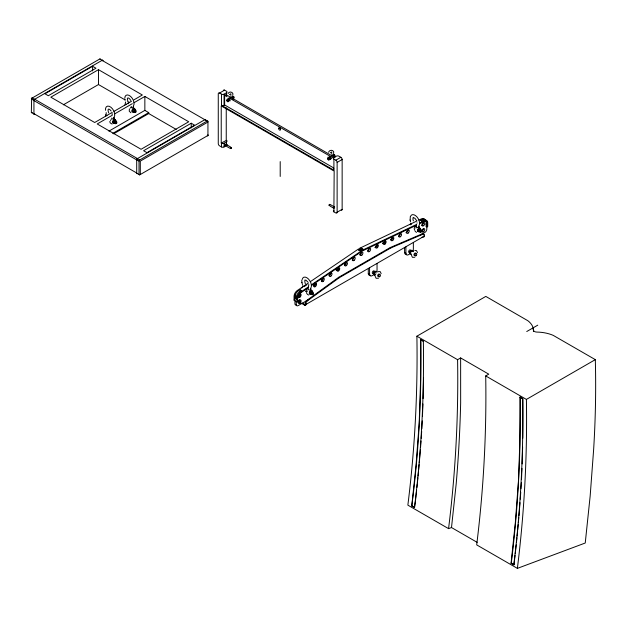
<?xml version="1.0" encoding="UTF-8"?>
<svg xmlns="http://www.w3.org/2000/svg" width="627" height="627" viewBox="0 0 627 627"><rect width="100%" height="100%" fill="white"/><g stroke="black" fill="none" stroke-linecap="round" stroke-linejoin="round"><path stroke-width="0.94" d="M423.538 377.383L423.084 398.607M522.785 438.242L522.863 398.631L520.144 397.063L519.736 444.715L518.505 480.337L515.378 522.189L511.076 563.258L513.975 564.755L511.076 563.258M522.612 447.075L522.126 463.941M422.919 403.937L422.457 416.422M521.97 468.393L521.523 479.122M422.269 420.897L421.838 428.813M520.974 488.746L521.351 482.68M301.799 280.112L301.932 282.597M421.211 438.367L421.681 431.415M520.747 492.219L520.261 499.178M112.155 114.647L112.139 113.518M359.992 248.864L360.047 248.088L417.073 220.931M360.87 249.374L361.567 248.292L361.536 249.076M416.594 225.156L363.08 250.651L362.21 250.142L362.908 249.068L361.528 248.339A15.659 9.037 -60 0 0 358.957 249.82L358.918 250.557L359.506 249.413L358.628 248.911L310.961 281.249M363.08 250.651L363.135 249.875L416.649 224.388M421.023 440.977L420.576 447.082M420.372 449.7L419.283 462.836M519.603 507.901L520.01 502.666M518.968 515.778L519.469 509.649M419.134 464.591L418.656 469.858M518.357 522.793L518.819 517.534M418.491 471.622L418.068 476.026M517.706 529.831L518.2 524.556M417.896 477.79L417.457 482.202M517.11 535.999L517.628 530.708M416.916 487.5L417.276 483.966M516.483 542.183L516.938 537.762M231.3 147.917L230.744 147.745L230.744 148.505M329.112 205.013L329.246 205.609L329.857 205.35M416.148 494.585L416.626 490.157M516.209 544.832L515.253 553.696M415.552 499.915L416.054 495.479M515.049 555.467L513.983 564.715M415.348 501.686L414.494 507.494L411.774 505.926L416.077 464.858L419.204 423.006L420.576 380.323L420.662 339.834L423.562 341.3L420.662 339.834M411.774 505.926C418.946 451.056 421.618 395.214 420.842 339.732M414.494 507.494C421.273 452.412 424.252 396.891 423.374 341.409M416.892 336.197C417.848 392.643 414.815 449.12 407.863 505.15L448.564 528.639C455.508 472.617 458.541 416.14 457.585 359.694L416.892 336.197L485.807 296.414L527.871 320.734A28.536 16.474 0 0 1 533.538 330.155A3.37 1.944 0 0 0 536.869 332.075A28.536 16.474 0 0 1 553.194 335.351L595.313 359.639A1044.268 602.915 -60 0 1 593.628 449.653L590.164 496.004L585.242 543.013L517.377 568.375L476.685 544.879C483.629 488.856 486.662 432.371 485.713 375.926L488.762 374.17L460.633 357.931L457.585 359.694M511.256 563.187C518.043 508.097 521.021 452.561 520.144 397.063M513.795 564.825C520.575 509.743 523.553 454.222 522.675 398.733L519.955 397.165M517.377 568.375C524.329 512.353 527.354 455.868 526.406 399.423L485.713 375.926M448.564 528.639L451.503 527.542L456.221 483.519A1270.239 733.378 -60 0 0 460.657 402.957L460.633 357.931M417.026 222.797L416.979 223.204M333.603 153.631C334.904 149.924 329.684 149.046 328.477 152.243M299.4 302.183L299.416 301.399M105.853 114.772L106.927 115.721M302.535 285.747L303.844 286.704M308.131 288.976C308.28 290.701 312.403 290.254 310.663 288.522M416.304 226.527L416.712 227.295L418.836 227.734L419.157 226.316M232.742 95.508C234.098 92.232 229.513 90.617 227.993 93.541M230.869 95.484L230.869 93.721L229.427 94.661M129.405 108.855L129.256 111.198L130.925 112.774M231.261 148.05L231.3 147.51M329.151 204.88L329.112 205.421M333.595 156.342A1.23 0.713 60 0 0 333.07 155.567L331.887 155.825M331.722 153.639L331.699 151.938L330.264 152.878M410.332 216.433L410.105 220.14M228.949 98.894L227.366 99.779A1.089 0.627 60 0 0 226.935 100.908A1.089 0.627 60 0 0 228.204 101.637A1.089 0.627 60 0 0 228.15 100.101M308.508 286.32L308.805 284.478M312.113 292.503C312.849 295.145 310.451 292.323 312.113 293.146M231.245 147.98L230.673 148.591M375.51 274.548L375.934 273.662M233.173 97.561C234.537 97.404 232.813 98.737 232.821 96.887M333.854 155.864L334.05 155.222L333.548 155.175M111.857 117.986C110.517 119.569 116.551 119.263 113.667 117.39M131.482 106.527C128.88 107.813 135.557 108.808 133.3 106.394M227.35 98.721L227.499 99.826M328.187 156.938L328.603 158.231A1.089 0.627 60 0 1 329.034 159.854A1.089 0.627 60 0 1 327.764 159.117A1.089 0.627 60 0 1 328.203 157.996L328.336 158.051M225.54 145.119L224.772 145.049L225.54 144.1L230.454 146.914M231.128 148.285C229.568 149.587 230.775 146.201 231.3 147.69M329.285 204.645L329.739 204.339M328.744 157.824L329.559 157.111M304.291 304.369L304.424 305.083M304.424 304.644L304.534 305.137L305.271 305.02M422.371 237.429L421.626 237.374M298.138 296.837A1.818 1.05 -60 0 1 298.711 296.25L300.286 295.113M313.625 285.426L315.984 283.71M321.479 279.72L323.046 278.584M329.324 274.023L330.891 272.886M314.268 285.794L315.843 284.658M321.337 280.661L322.905 279.524M329.183 274.963L330.75 273.827M302.418 303.139L304.675 304.44A0.909 0.525 60 0 0 305.318 304.071L305.318 302.841A1.818 1.05 -60 0 1 306.438 300.717L338.619 277.346L390.229 247.547L422.41 233.761A1.818 1.05 -60 0 1 423.499 234.255M300.936 303.029L304.675 305.184A1.818 1.05 60 0 0 305.96 304.44L305.96 303.209A1.818 1.05 -60 0 1 307.081 301.085L339.262 277.714L390.88 247.916L423.053 234.13A1.818 1.05 -60 0 1 424.181 234.96L424.181 236.191A1.818 1.05 60 0 1 422.888 236.935M308.539 282.895L297.222 290.567A4.914 2.837 -60 0 0 294.047 296.399L294.047 300.121L297.143 301.908L297.786 301.54L297.786 297.809A4.005 2.312 -60 0 1 300.372 293.06L308.453 287.574M304.55 286.343L306.979 284.697M359.506 249.413L358.863 249.852L360.243 250.565A15.659 9.037 -60 0 1 362.814 249.084M296.908 298.86L296.265 299.236L296.242 297.66A4.914 2.837 -60 0 1 299.44 291.845L301.211 290.614L299.918 289.87M299.44 291.845L301.36 290.536L300.027 289.768L298.099 291.069A4.914 2.837 -60 0 0 294.925 296.9L294.925 298.46L296.265 299.236M360.259 251.333L360.846 250.189L361.724 250.69L361.779 251.403L311.682 285.387M308.398 286.868L300.317 292.347A4.914 2.837 -60 0 0 297.143 298.186L297.143 301.908M311.627 284.674L361.724 250.69M31.616 112.507L34.579 114.216A0.909 0.525 -60 0 1 33.936 113.848L33.936 100.438A0.909 0.525 -60 0 1 34.579 99.317L102.209 60.27A0.909 0.525 -60 0 1 102.859 60.647L99.897 58.93L31.616 98.353L31.35 112.664L32.259 112.884M92.608 66.282L44.956 93.791L48.318 95.727L95.97 68.218L92.608 66.282L92.608 70.929M133.99 99.826L142.345 94.998L98.478 69.668L50.834 97.177L94.701 122.508L112.249 112.374M63.366 104.811L98.478 84.543L125.149 99.936M113.926 111.402L131.482 101.268M112.257 115.266L97.209 123.958L141.075 149.281L188.727 121.771L144.853 96.448L133.99 102.718M114.765 113.824L132.321 103.682M113.996 120.431L114.639 120.063L115.791 120.729A1.52 0.878 60 0 1 116.865 122.586A1.52 0.878 60 0 1 115.791 123.213L115.149 123.582L113.996 122.916L113.996 120.431L115.149 121.097A1.52 0.878 60 0 1 116.222 122.963A1.52 0.878 60 0 1 115.149 123.582M133.308 109.278L133.951 108.91L135.103 109.576A1.52 0.878 60 0 1 136.184 111.434A1.52 0.878 60 0 1 135.103 112.061L134.46 112.429L133.308 111.763L133.308 109.278L134.46 109.944A1.52 0.878 60 0 1 135.534 111.81A1.52 0.878 60 0 1 134.46 112.429M115.149 121.097L115.791 120.729M134.46 109.944L135.103 109.576M113.996 122.916L114.639 122.547M133.308 111.763L133.951 111.394M108.91 131.137L144.853 110.383L148.717 112.617L148.717 113.55L113.612 133.817M112.774 133.371L148.717 112.617M225.689 146.005L224.058 146.945A1.818 1.05 0 0 1 221.488 146.945L219.552 145.832A1.818 1.05 60 0 1 218.267 143.607L218.267 93.791A1.818 1.05 60 0 1 219.552 93.047L224.576 90.147L226.504 91.26A1.818 1.05 0 0 1 226.504 92.749L226.504 95.539M219.552 93.047L221.488 94.16A1.818 1.05 0 0 0 224.058 94.16L226.504 92.749M333.642 167.911L224.638 104.975L224.638 95.312L225.924 94.567L334.928 157.502M233.463 96.895L232.821 96.527L232.021 96.981L232.664 97.357L233.463 96.895A1.019 0.588 -60 0 1 234.184 97.31A1.019 0.588 -60 0 1 233.463 98.557L232.664 99.019M191.235 123.221L143.591 150.731L146.945 152.674L194.597 125.165L191.235 123.221L191.235 127.869M221.488 94.16L221.488 105.312A1.818 1.05 0 0 0 224.058 105.312L224.638 104.975M137.344 158.647L204.974 119.6L207.937 121.309L207.937 135.471L139.664 174.886L136.702 173.177L136.702 159.767A0.909 0.525 -60 0 1 137.344 158.647L139.664 159.987L207.294 120.94L207.937 121.309M139.664 174.886L139.014 174.518L139.014 161.1L139.664 159.987M207.937 122.053L140.307 161.1L140.307 174.518M333.909 206.651A1.818 1.05 0 0 0 333.909 208.14L334.167 171.108L221.229 105.908L221.229 143.081L226.504 140.33A1.818 1.05 0 0 1 226.504 141.82L226.504 145.535M221.229 143.081L221.488 143.23A1.818 1.05 0 0 0 224.058 143.23L226.504 141.82M334.293 155.112L333.65 154.736L332.851 155.198L333.493 155.567L334.293 155.112A1.019 0.588 -60 0 1 335.014 155.527A1.019 0.588 -60 0 1 334.293 156.774L333.493 157.236M340.861 157.283L338.925 156.17A1.818 1.05 0 0 0 336.354 156.17L333.909 157.581A1.818 1.05 0 0 0 333.909 159.07L335.837 160.183L340.861 157.283A1.818 1.05 60 0 1 342.146 159.517L342.146 209.324A1.818 1.05 60 0 1 341.354 210.241M333.909 208.14L333.909 211.855L335.837 212.968A1.818 1.05 60 0 0 337.122 212.224L337.122 162.409L342.146 159.517M332.616 169.478L333.909 168.734A1.818 1.05 0 0 0 333.909 170.223L221.488 105.312M336.675 212.49L342.146 209.324M335.97 269.955L338.509 268.489M344.435 265.064L346.12 264.092M374.891 247.485L377.43 246.019M336.613 270.323L339.152 268.858M294.925 298.46L295.591 297.95M294.047 300.121L294.69 299.753M426.822 223.682L426.172 224.051L426.172 226.441L427.073 226.888L427.724 226.519L427.724 222.797A4.914 2.837 -60 0 0 424.55 220.626L420.161 222.718M426.172 224.2L426.846 223.839M310.671 291.406L311.823 292.072A1.52 0.878 60 0 1 312.897 293.938A1.52 0.878 60 0 1 311.823 294.557L310.671 293.891L310.671 291.406L311.313 291.038L312.465 291.704A1.52 0.878 60 0 1 313.547 293.561A1.52 0.878 60 0 1 312.465 294.188M418.844 228.957L419.487 228.581L420.639 229.247A1.52 0.878 60 0 1 421.72 231.112A1.52 0.878 60 0 1 420.639 231.731L419.996 232.1L418.844 231.441L418.844 228.957L419.996 229.623A1.52 0.878 60 0 1 421.07 231.481A1.52 0.878 60 0 1 419.996 232.1M311.823 292.072L312.465 291.704A1.959 1.129 -60 0 0 310.874 290.944A1.959 1.129 -60 0 0 309.628 293.53A1.959 1.129 -60 0 0 311.353 293.804M419.996 229.623L420.639 229.247M296.885 301.093L296.242 301.462L296.242 304.479A2.735 1.575 -60 0 0 298.17 305.592L309.174 299.244M426.172 226.441L426.822 226.073L426.822 229.09A2.735 1.575 -60 0 1 424.887 232.437L420.639 234.89M418.844 231.441L419.487 231.065M298.233 301.266A1.818 1.05 60 0 0 298.875 301.838L299.055 301.736M305.96 304.44L424.181 236.191M374.468 274.328L372.156 275.668A3.644 2.1 -60 0 1 369.577 274.179L368.292 273.435L368.292 268.905M410.011 253.81L408.467 254.703A3.644 2.1 -60 0 1 405.896 253.214L404.603 252.469L404.603 247.939M526.751 331.518L537.762 325.162M526.406 399.423L595.313 359.639M231.026 96.605L230.854 97.671L232.296 97.083M418.82 220.093L421.454 218.839A4.914 2.837 -60 0 1 424.526 220.085M422.355 219.364A4.914 2.837 -60 0 1 425.427 220.61A4.914 2.837 -60 0 0 422.332 219.348L420.403 220.265L421.744 221.033L423.672 220.116M362.21 250.142L362.845 249.836M420.106 223.486L424.487 221.402A4.005 2.312 -60 0 1 427.073 223.165L427.073 226.888M105.869 114.78L106.253 113.307A2.132 1.23 60 0 0 106.151 112.594M385.19 241.936L382.509 243.088L383.152 243.456L384.939 242.688M390.55 239.639L393.231 238.487M377.822 271.671L380.189 271.577L381.161 273.607M414.808 257.258L412.441 257.352L411.469 255.33M378.496 278.223L376.129 278.317L375.15 276.295M329.52 157.573L329.567 157.557A1.003 0.58 60 0 1 329.747 157.62M420.435 229.96L420.435 230.783M422.355 237.374L421.799 237.414M305.169 305.028L304.44 305.028M414.823 250.416L416.5 250.612L417.472 252.634M332.067 154.775L331.464 155.104L331.683 155.88M207.294 135.84L208.203 135.62L207.937 134.727M329.575 204.433L330.115 204.692M411.108 223.275L410.716 223.635L411.422 224.184M115.681 121.45L115.681 122.367M126.246 104.568L125.181 103.957L125.572 102.154A2.132 1.23 60 0 0 125.557 101.927M112.115 124.075L110.18 122.884L109.788 121.481M308.797 295.051L307.449 294.416L306.548 293.091M312.575 293.46L312.183 293.107M299.416 302.128L298.875 301.838M233.463 98.557L232.821 98.188A1.23 0.713 60 0 0 232.233 97.357M333.65 156.405L334.293 156.774M224.638 95.312L227.178 96.777M228.863 97.749L333.642 158.247M420.56 220.218L421.846 220.963M422.41 233.761L423.053 234.13M423.538 234.584L424.181 234.96M416.461 232.445L414.713 230.634M330.68 204.77L334.685 207.09M224.921 145.378L229.733 148.16M329.959 206.017L333.972 208.336M390.229 247.547L390.88 247.916M127.649 101.378L129.311 102.342M148.717 113.55L176.226 129.428M360.047 248.088L360.925 248.598M362.265 249.374L363.135 249.875M361.779 251.403L360.846 250.189M34.579 99.317L32.259 97.984L31.35 98.196L31.616 99.097L33.936 100.438M136.702 159.767L139.014 161.1M338.619 277.346L339.262 277.714M298.711 296.25L299.361 296.626A1.818 1.05 -60 0 0 299.055 296.885M306.438 300.717L307.081 301.085M305.318 302.841L305.96 303.209M294.949 298.327L296.885 298.844M300.38 301.963L298.875 301.093A0.909 0.525 60 0 1 298.421 300.615M451.503 527.542L477.147 542.347M411.963 505.856L414.674 507.423M127.696 103.157L128.135 103.761M227.64 99.92L227.766 100.014A1.089 0.627 60 0 1 228.204 101.637A1.089 0.627 60 0 1 226.998 100.359A1.089 0.627 60 0 1 227.962 99.905M135.103 111.292C133.316 109.364 134.774 113.001 134.75 111.018M307.818 282.009L306.047 280.238L304.91 280.026C304.934 279.814 304.51 281.923 305.396 283.859M100.539 59.306L99.897 58.93M111.144 111.026C108.62 107.46 107.084 108.996 108.714 112.891M130.831 100.524C128.896 97.036 126.231 96.911 127.751 100.728M416.469 220.414L414.862 218.243L413.075 217.577C413.271 217.224 412.495 219.434 413.436 220.869M332.71 155.347L332.647 155.135A1.23 0.713 60 0 1 333.705 155.723A1.23 0.713 60 0 1 333.925 157.158M333.901 156.295C335.304 156.734 334.215 154.273 333.901 156.295A1.019 0.588 -60 0 0 334.011 156.084M410.058 219.991L410.607 221.864M301.885 282.448L302.48 284.603M360.243 250.565L360.298 251.27M426.203 224.215L426.203 222.656A4.005 2.312 -60 0 0 425.459 220.876M418.836 227.734L418.836 226.276A2.14 1.238 60 0 1 419.024 225.54A6.56 3.786 60 0 0 417.033 216.997A6.56 3.786 60 0 0 410.732 215.986M413.358 242.555L413.358 248.903A3.644 2.1 -60 0 1 412.605 251.443M405.896 246.866L405.896 253.214M377.046 263.52L377.046 269.869A3.644 2.1 -60 0 1 376.702 271.554M369.577 267.831L369.577 274.179M333.909 159.07L333.909 170.223M310.663 290.191L310.663 288.726A2.14 1.238 60 0 1 310.851 287.989A6.56 3.786 60 0 0 308.374 278.929A6.56 3.786 60 0 0 302.245 279.43M294.949 300.717L294.949 303.734A2.735 1.575 -60 0 0 296.383 305.059M280.206 161.594L280.206 176.461M226.245 107.899L226.245 140.182M224.058 94.16L224.058 105.312M224.058 143.23L224.058 146.945M221.488 143.23L221.488 146.945M144.853 96.448L144.853 110.383M133.3 108.063L133.3 106.614A2.132 1.23 60 0 1 133.488 105.877A6.568 3.793 60 0 0 130.628 96.433A6.568 3.793 60 0 0 124.797 98.188M113.981 119.216L113.981 117.766A2.132 1.23 60 0 1 114.177 117.03A6.568 3.793 60 0 0 110.916 107.256A6.568 3.793 60 0 0 105.54 110.297M98.478 69.668L98.478 84.543M34.72 114.122A1.089 0.627 -60 0 1 33.944 113.675L136.71 173.005A1.089 0.627 -60 0 0 137.485 173.452M102.844 60.811A1.089 0.627 -60 0 0 102.068 60.372L205.609 120.149A1.089 0.627 -60 0 0 204.833 119.702M137.344 173.554A0.909 0.525 -60 0 1 136.702 173.177M204.974 119.6A0.909 0.525 -60 0 1 205.617 119.976M115.007 122.477A1.959 1.129 -60 0 1 113.017 122.79A1.959 1.129 -60 0 1 114.075 120.055A1.959 1.129 -60 0 1 115.697 120.69M114.341 122.633A1.959 1.129 -60 0 1 112.617 122.359A1.959 1.129 -60 0 1 113.863 119.773A1.959 1.129 -60 0 1 115.368 120.502M110.634 120.776A1.732 0.995 -60 0 1 110.673 120.384M110.995 119.569A1.732 0.995 -60 0 1 111.245 119.201M105.516 116.41A1.732 0.995 -60 0 1 105.775 116.042M105.391 116.34A1.732 0.995 -60 0 1 105.642 115.964M133.99 111.677A1.959 1.129 -60 0 1 132.25 111.269A1.959 1.129 -60 0 1 133.755 108.675A1.959 1.129 -60 0 1 134.97 109.976M132.61 111.927A1.959 1.129 -60 0 1 132.101 110.038A1.959 1.129 -60 0 1 133.99 108.361A1.959 1.129 -60 0 1 134.499 110.25M130.565 108.048A1.732 0.995 -60 0 1 130.855 107.734M124.71 105.187A1.732 0.995 -60 0 1 124.961 104.811M125.055 100.163A6.568 3.793 60 0 1 124.851 99.144M328.979 158.31A1.089 0.627 60 0 1 329.034 159.846A1.089 0.627 60 0 1 327.835 158.576A1.089 0.627 60 0 1 328.791 158.114M330.061 158.012A1.003 0.58 60 0 1 330.061 159.172M333.65 154.736A1.019 0.588 -60 0 1 334.371 155.151M228.542 99.191A1.003 0.58 60 0 1 228.91 99.403M229.231 99.803A1.003 0.58 60 0 1 229.411 100.696M232.343 96.997A1.23 0.713 60 0 1 233.15 98.078A1.23 0.713 60 0 1 232.954 99.066M230.854 98.047A1.003 0.58 60 0 1 231.034 98.18M232.821 96.527A1.019 0.588 -60 0 1 233.542 96.942M233.181 97.867A1.019 0.588 -60 0 1 233.009 98.055M228.463 98.666A1.364 0.792 60 0 1 229.827 99.45A1.364 0.792 60 0 1 229.827 101.033M280.598 129.146A1.364 0.792 60 0 1 279.885 127.657M329.496 156.821A1.364 0.792 60 0 1 330.868 158.153A1.364 0.792 60 0 1 330.225 159.282M335.837 160.183A1.818 1.05 60 0 1 337.122 162.409M333.909 211.855A1.818 1.05 0 0 1 333.909 210.366M226.504 144.045A1.818 1.05 0 0 1 226.903 145.198M223.384 90.374A1.818 1.05 60 0 1 224.576 90.147M229.498 98.274A1.364 0.792 60 0 1 229.6 98.063M230.43 97.992A1.364 0.792 60 0 1 230.681 98.173M331.268 158.435A1.364 0.792 60 0 1 331.017 158.255M419.197 231.159A1.959 1.129 -60 0 1 417.472 230.885A1.959 1.129 -60 0 1 418.711 228.299A1.959 1.129 -60 0 1 420.215 229.02M419.863 230.995A1.959 1.129 -60 0 1 417.833 231.198A1.959 1.129 -60 0 1 419.165 228.408A1.959 1.129 -60 0 1 420.505 229.654M410.246 224.858A1.732 0.995 -60 0 1 410.497 224.49M410.795 224.176A1.732 0.995 -60 0 1 411.108 223.949M415.842 228.095A1.732 0.995 -60 0 1 416.101 227.719M310.663 293.867A1.959 1.129 -60 0 1 309.283 292.927A1.959 1.129 -60 0 1 310.906 290.56A1.959 1.129 -60 0 1 312.003 291.916M301.752 288.13A1.732 0.995 -60 0 1 301.877 287.715M302.324 286.939A1.732 0.995 -60 0 1 302.622 286.625M307.355 291.359A1.732 0.995 -60 0 1 307.481 290.952M369.303 248.112A1.959 1.129 -60 0 1 367.61 251.051M376.89 244.13A1.959 1.129 -60 0 1 376.796 245.956A1.959 1.129 -60 0 1 375.338 247.367M423.39 228.424A1.959 1.129 -60 0 1 421.697 231.363M423.39 222.35A1.959 1.129 -60 0 1 421.697 225.289M423.648 220.108A4.914 2.837 -60 0 1 426.713 221.355M361.575 251.842A1.959 1.129 -60 0 1 361.081 253.81A1.959 1.129 -60 0 1 359.545 254.813M414.635 229.654A1.959 1.129 -60 0 1 414.635 227.397A1.959 1.129 -60 0 1 416.594 226.261M400.214 233.393A1.959 1.129 -60 0 1 398.513 236.332M407.934 229.709A1.959 1.129 -60 0 1 407.44 231.677A1.959 1.129 -60 0 1 405.912 232.68M392.345 236.763A1.959 1.129 -60 0 1 392.243 238.597A1.959 1.129 -60 0 1 390.786 240.008M384.617 240.447A1.959 1.129 -60 0 1 384.398 242.5A1.959 1.129 -60 0 1 382.729 243.723M299.769 293.726A1.959 1.129 -60 0 1 298.068 296.665M295.568 296.532A4.005 2.312 -60 0 1 295.654 295.678M306.752 292.198A1.959 1.129 -60 0 1 306.242 290.309A1.959 1.129 -60 0 1 308.131 288.632M306.156 291.265A1.959 1.129 -60 0 1 305.796 291.422M315.216 283.239A1.959 1.129 -60 0 1 313.884 286.03M322.944 278.004A1.959 1.129 -60 0 1 321.251 280.935M330.531 272.455A1.959 1.129 -60 0 1 330.429 274.281A1.959 1.129 -60 0 1 328.979 275.7M338.4 267.517A1.959 1.129 -60 0 1 337.906 269.485A1.959 1.129 -60 0 1 336.37 270.488M346.128 262.274A1.959 1.129 -60 0 1 344.427 265.213M353.714 256.733A1.959 1.129 -60 0 1 353.612 258.559A1.959 1.129 -60 0 1 352.155 259.97M299.628 299.494A1.959 1.129 -60 0 1 299.526 301.321A1.959 1.129 -60 0 1 298.068 302.731M294.776 295.176A4.005 2.312 -60 0 1 295.035 294.275M370.196 275.206A3.644 2.1 -60 0 1 368.292 273.435M373.308 273.333A1.442 0.831 -60 0 1 372.297 272.635A1.442 0.831 -60 0 1 373.488 270.888A1.442 0.831 -60 0 1 374.295 271.891M378.849 276.123A1.34 0.776 -60 0 1 377.689 276.021A1.34 0.776 -60 0 1 378.363 274.289A1.34 0.776 -60 0 1 379.523 274.399M374.601 274.407A1.857 1.074 -60 0 1 373.292 273.78A1.857 1.074 -60 0 1 374.374 271.538A1.857 1.074 -60 0 1 375.863 271.773M374.758 274.94A1.952 1.129 -60 0 1 374.021 272.855A1.952 1.129 -60 0 1 376.318 271.71M375.26 275.277A1.999 1.152 -60 0 1 374.625 272.91A1.999 1.152 -60 0 1 376.992 272.275M374.092 274.211A1.442 0.831 -60 0 1 373.88 272.479A1.442 0.831 -60 0 1 375.479 271.797M406.515 254.241A3.644 2.1 -60 0 1 404.603 252.469M411.578 254.311A1.999 1.152 -60 0 1 410.552 253.042A1.999 1.152 -60 0 1 412.064 250.824A1.999 1.152 -60 0 1 413.358 251.709M411.077 253.974A1.952 1.129 -60 0 1 410.458 251.662A1.952 1.129 -60 0 1 412.77 251.043M409.627 252.36A1.442 0.831 -60 0 1 408.608 251.772A1.442 0.831 -60 0 1 409.627 250.008A1.442 0.831 -60 0 1 410.646 250.596M414.674 255.44A1.34 0.776 -60 0 1 413.985 254.593A1.34 0.776 -60 0 1 415.003 253.104A1.34 0.776 -60 0 1 415.873 253.692M410.262 253.621A1.857 1.074 -60 0 1 410.262 250.996A1.857 1.074 -60 0 1 412.229 251.168M411.633 250.682A1.442 0.831 -60 0 1 411.9 251.059M410.403 253.245A1.442 0.831 -60 0 1 410.034 253.026M409.893 252.516A1.442 0.831 -60 0 1 410.912 250.753M532.589 328.391A26.538 15.651 -1.1 0 1 532.911 329.159M533.35 330.727A26.538 15.651 -1.1 0 1 533.467 331.518M114.749 121.991C115.055 123.997 116.167 121.56 114.749 121.991M419.604 230.509C419.918 232.531 420.999 230.07 419.604 230.509M137.485 158.584L34.72 99.254A1.089 0.627 -60 0 0 33.944 100.594L136.71 159.924A1.089 0.627 -60 0 1 137.485 158.584M278.6 128.402A1.364 0.792 60 0 0 280.042 130.197A1.364 0.792 60 0 0 280.042 128.269A1.364 0.792 60 0 0 278.6 128.402M377.336 247.696A1.959 1.129 -60 0 0 377.963 244.663A1.959 1.129 -60 0 0 375.644 246.717A1.959 1.129 -60 0 0 377.336 247.696M369.616 251.38A1.959 1.129 -60 0 0 370.236 248.347A1.959 1.129 -60 0 0 367.916 250.4A1.959 1.129 -60 0 0 369.616 251.38M423.703 225.618A1.959 1.129 -60 0 0 424.322 222.585A1.959 1.129 -60 0 0 422.002 224.638A1.959 1.129 -60 0 0 423.703 225.618M423.703 231.692A1.959 1.129 -60 0 0 424.322 228.659A1.959 1.129 -60 0 0 422.002 230.712A1.959 1.129 -60 0 0 423.703 231.692M361.889 255.111A1.959 1.129 -60 0 0 362.508 252.078A1.959 1.129 -60 0 0 360.188 254.131A1.959 1.129 -60 0 0 361.889 255.111M408.248 232.978A1.959 1.129 -60 0 0 408.867 229.944A1.959 1.129 -60 0 0 406.555 231.998A1.959 1.129 -60 0 0 408.248 232.978M400.52 236.661A1.959 1.129 -60 0 0 401.139 233.628A1.959 1.129 -60 0 0 398.827 235.681A1.959 1.129 -60 0 0 400.52 236.661M392.792 240.337A1.959 1.129 -60 0 0 393.411 237.304A1.959 1.129 -60 0 0 391.099 239.357A1.959 1.129 -60 0 0 392.792 240.337M385.064 244.021A1.959 1.129 -60 0 0 385.691 240.987A1.959 1.129 -60 0 0 383.371 243.041A1.959 1.129 -60 0 0 385.064 244.021M300.074 296.994A1.959 1.129 -60 0 0 300.694 293.961A1.959 1.129 -60 0 0 298.381 296.015A1.959 1.129 -60 0 0 300.074 296.994M300.074 303.068A1.959 1.129 -60 0 0 300.694 300.035A1.959 1.129 -60 0 0 298.381 302.089A1.959 1.129 -60 0 0 300.074 303.068M330.978 276.029A1.959 1.129 -60 0 0 331.605 272.996A1.959 1.129 -60 0 0 329.285 275.049A1.959 1.129 -60 0 0 330.978 276.029M323.258 281.264A1.959 1.129 -60 0 0 323.877 278.231A1.959 1.129 -60 0 0 321.557 280.285A1.959 1.129 -60 0 0 323.258 281.264M354.161 260.299A1.959 1.129 -60 0 0 354.78 257.266A1.959 1.129 -60 0 0 352.468 259.319A1.959 1.129 -60 0 0 354.161 260.299M346.433 265.542A1.959 1.129 -60 0 0 347.052 262.509A1.959 1.129 -60 0 0 344.74 264.563A1.959 1.129 -60 0 0 346.433 265.542M338.705 270.786A1.959 1.129 -60 0 0 339.325 267.753A1.959 1.129 -60 0 0 337.012 269.806A1.959 1.129 -60 0 0 338.705 270.786M315.53 286.508A1.959 1.129 -60 0 0 316.149 283.475A1.959 1.129 -60 0 0 313.829 285.528A1.959 1.129 -60 0 0 315.53 286.508M379.75 276.64A1.34 0.776 -60 0 0 380.174 274.563A1.34 0.776 -60 0 0 378.59 275.974A1.34 0.776 -60 0 0 379.75 276.64M416.069 255.675A1.34 0.776 -60 0 0 416.493 253.598A1.34 0.776 -60 0 0 414.902 255.009A1.34 0.776 -60 0 0 416.069 255.675"/></g></svg>
